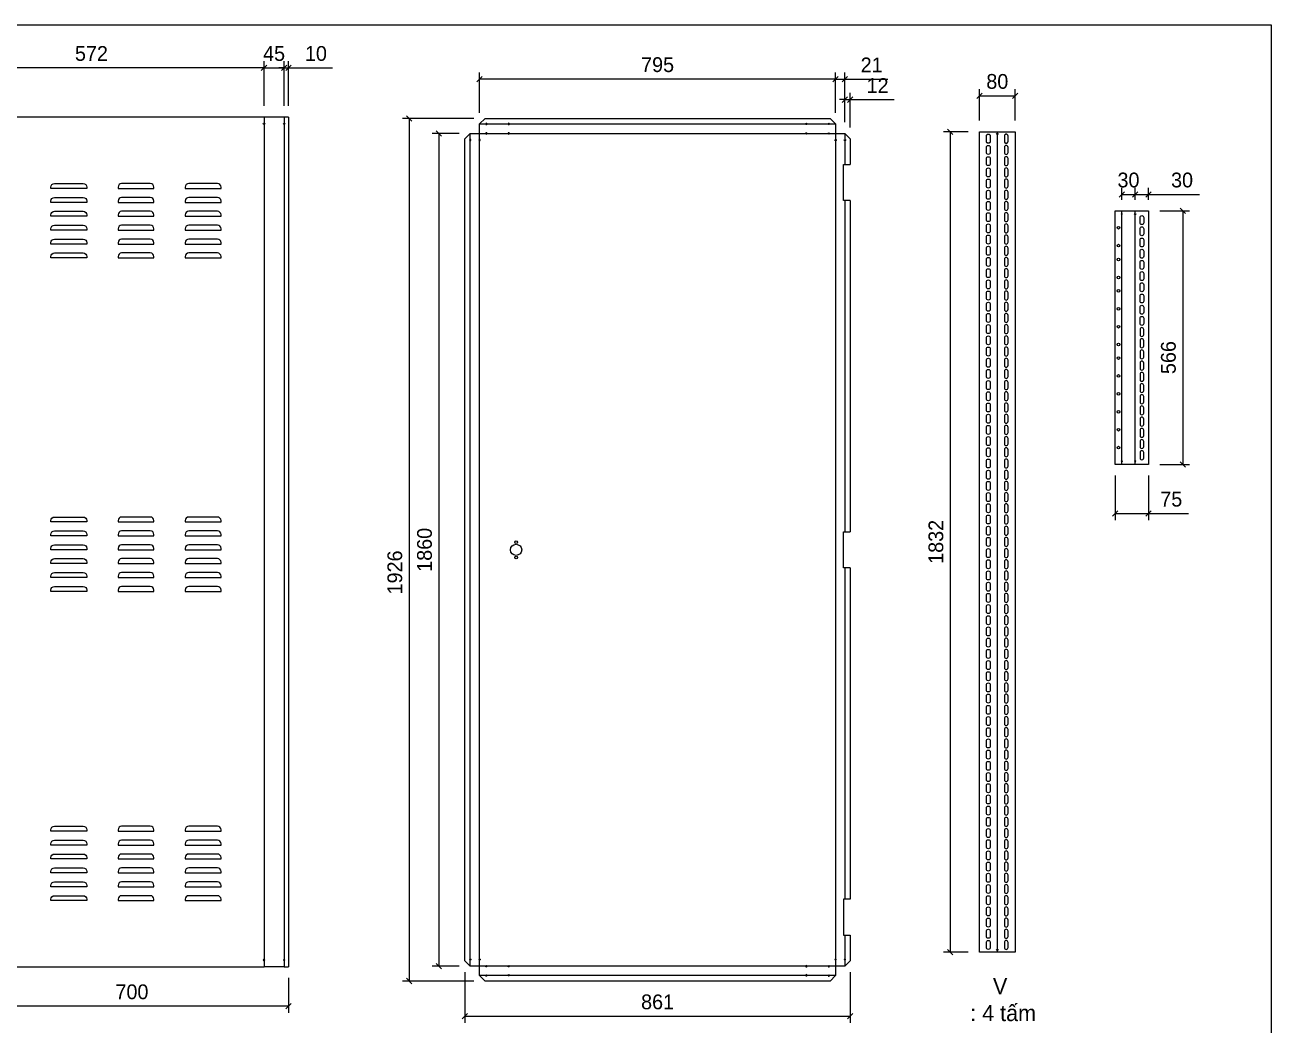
# Model space of a CAD drawing. Header units: millimetres. Extents: x 0 to 5218, y 0 to 3690.
# Drawn here: x 2434 to 5218, y 1457 to 3690 of the extents above; entities that cross this region are included whole.
import ezdxf

# ---------------------------------------------------------------- set-up
doc = ezdxf.new("R2010")
doc.units = ezdxf.units.MM
doc.layers.add('CNC', color=7, linetype='Continuous')
doc.layers.add('DIM', color=253, linetype='Continuous')
doc.styles.add('Arial', font='arial.ttf')
doc.dimstyles.new('Dim-33', dxfattribs={"dimtxt": 33, "dimasz": 12, "dimexe": 15, "dimexo": 25, "dimgap": 15, "dimtad": 1, "dimdec": 0, "dimtxsty": 'Standard', "dimblk": 'OBLIQUE', "dimcen": 10, "dimclrd": 5, "dimclre": 5, "dimclrt": 3, "dimazin": 3, "dimtfac": 1, "dimtdec": 0, "dimtmove": 0, "dimatfit": 3, "dimldrblk": 'OPEN30', "dimlwd": 9, "dimlwe": 9})

# ---------------------------------------------------------------- blocks, each defined once
blk = doc.blocks.new('f3daunguoc')
at = {"layer": 'CNC', "color": 2, "lineweight": -3}
blk.add_circle((0, 0), 1.5, dxfattribs=at)
blk = doc.blocks.new('*D13')
at = {"color": 0, "linetype": 'ByBlock', "lineweight": -2}
for p, q in [((4260.1, 3516.7), (4272.1, 3528.7)), ((4284.1, 3528.7), (4272.1, 3516.7))]:
    blk.add_line(p, q, dxfattribs=at)
at = {"layer": 'Defpoints', "color": 0, "transparency": 16777216}
for p in [(4278.1, 3522.7), (4266.1, 3447.4), (4278.1, 3435.4)]:
    blk.add_point(p, dxfattribs=at)
at = {"layer": 'DIM', "color": 5, "lineweight": 9, "transparency": 16777216}
for p, q in [((4266.1, 3472.4), (4266.1, 3537.7)), ((4278.1, 3460.4), (4278.1, 3537.7)), ((4266.1, 3522.7), (4254.1, 3522.7)), ((4266.1, 3522.7), (4278.1, 3522.7)), ((4278.1, 3522.7), (4375.9, 3522.7))]:
    blk.add_line(p, q, dxfattribs=at)
at = {"layer": 'DIM', "color": 3, "transparency": 16777216, "insert": (4339, 3554.2), "char_height": 33, "attachment_point": 5}
blk.add_mtext('12', dxfattribs=at)
blk = doc.blocks.new('_Oblique')
at = {"color": 0, "linetype": 'ByBlock', "lineweight": -2}
blk.add_line((-0.5, -0.5), (0.5, 0.5), dxfattribs=at)
blk = doc.blocks.new('_Open30')
at = {"color": 0, "linetype": 'ByBlock', "lineweight": -2}
for p, q in [((-1, 0.27), (0, 0)), ((0, 0), (-1, -0.27)), ((0, 0), (-1, 0))]:
    blk.add_line(p, q, dxfattribs=at)
blk = doc.blocks.new('*D14')
at = {"color": 0, "linetype": 'ByBlock', "lineweight": -2}
for p, q in [((4239.1, 3562.7), (4251.1, 3574.7)), ((4272.1, 3574.7), (4260.1, 3562.7))]:
    blk.add_line(p, q, dxfattribs=at)
at = {"layer": 'Defpoints', "color": 0, "transparency": 16777216}
for p in [(4266.1, 3568.7), (4245.1, 3468.4), (4266.1, 3447.4)]:
    blk.add_point(p, dxfattribs=at)
at = {"layer": 'DIM', "color": 5, "lineweight": 9, "transparency": 16777216}
for p, q in [((4245.1, 3568.7), (4233.1, 3568.7)), ((4245.1, 3493.4), (4245.1, 3583.7)), ((4245.1, 3568.7), (4266.1, 3568.7)), ((4266.1, 3472.4), (4266.1, 3583.7)), ((4266.1, 3568.7), (4361.6, 3568.7))]:
    blk.add_line(p, q, dxfattribs=at)
at = {"layer": 'DIM', "color": 3, "transparency": 16777216, "insert": (4325.8, 3600.3), "char_height": 33, "attachment_point": 5}
blk.add_mtext('21', dxfattribs=at)
blk = doc.blocks.new('*D15')
at = {"color": 0, "linetype": 'ByBlock', "lineweight": -2}
for p, q in [((3456.1, 3574.7), (3444.1, 3562.7)), ((4239.1, 3562.7), (4251.1, 3574.7))]:
    blk.add_line(p, q, dxfattribs=at)
at = {"layer": 'Defpoints', "color": 0, "transparency": 16777216}
for p in [(3450.1, 3568.7), (3450.1, 3468.4), (4245.1, 3468.4)]:
    blk.add_point(p, dxfattribs=at)
at = {"layer": 'DIM', "color": 5, "lineweight": 9, "transparency": 16777216}
for p, q in [((3450.1, 3493.4), (3450.1, 3583.7)), ((4245.1, 3568.7), (3450.1, 3568.7)), ((4245.1, 3493.4), (4245.1, 3583.7))]:
    blk.add_line(p, q, dxfattribs=at)
at = {"layer": 'DIM', "color": 3, "transparency": 16777216, "insert": (3847.6, 3600.6), "char_height": 33, "attachment_point": 5}
blk.add_mtext('795', dxfattribs=at)
blk = doc.blocks.new('*D16')
at = {"color": 0, "linetype": 'ByBlock', "lineweight": -2}
for p, q in [((3298.7, 3474.4), (3286.7, 3486.4)), ((3286.7, 1560.9), (3298.7, 1548.9))]:
    blk.add_line(p, q, dxfattribs=at)
at = {"layer": 'Defpoints', "color": 0, "transparency": 16777216}
for p in [(3462.1, 3480.4), (3292.7, 1554.9), (3462.1, 1554.9)]:
    blk.add_point(p, dxfattribs=at)
at = {"layer": 'DIM', "color": 5, "lineweight": 9, "transparency": 16777216}
for p, q in [((3437.1, 3480.4), (3277.7, 3480.4)), ((3292.7, 3480.4), (3292.7, 1554.9)), ((3437.1, 1554.9), (3277.7, 1554.9))]:
    blk.add_line(p, q, dxfattribs=at)
at = {"layer": 'DIM', "color": 3, "transparency": 16777216, "insert": (3260.8, 2467.1), "char_height": 33, "attachment_point": 5, "rotation": 90}
blk.add_mtext('1926', dxfattribs=at)
blk = doc.blocks.new('*D17')
at = {"color": 0, "linetype": 'ByBlock', "lineweight": -2}
for p, q in [((3365, 3441.4), (3353, 3453.4)), ((3353, 1593.9), (3365, 1581.9))]:
    blk.add_line(p, q, dxfattribs=at)
at = {"layer": 'Defpoints', "color": 0, "transparency": 16777216}
for p in [(3429.1, 3447.4), (3359, 1587.9), (3429.1, 1587.9)]:
    blk.add_point(p, dxfattribs=at)
at = {"layer": 'DIM', "color": 5, "lineweight": 9, "transparency": 16777216}
for p, q in [((3404.1, 3447.4), (3344, 3447.4)), ((3359, 3447.4), (3359, 1587.9)), ((3404.1, 1587.9), (3344, 1587.9))]:
    blk.add_line(p, q, dxfattribs=at)
at = {"layer": 'DIM', "color": 3, "transparency": 16777216, "insert": (3327.1, 2517.6), "char_height": 33, "attachment_point": 5, "rotation": 90}
blk.add_mtext('1860', dxfattribs=at)
blk = doc.blocks.new('*D18')
at = {"color": 0, "linetype": 'ByBlock', "lineweight": -2}
for p, q in [((3423.1, 1482.3), (3411.1, 1470.3)), ((4272.1, 1470.3), (4284.1, 1482.3))]:
    blk.add_line(p, q, dxfattribs=at)
at = {"layer": 'Defpoints', "color": 0, "transparency": 16777216}
for p in [(3417.1, 1599.9), (4278.1, 1599.9), (4278.1, 1476.3)]:
    blk.add_point(p, dxfattribs=at)
at = {"layer": 'DIM', "color": 5, "lineweight": 9, "transparency": 16777216}
for p, q in [((3417.1, 1574.9), (3417.1, 1461.3)), ((4278.1, 1574.9), (4278.1, 1461.3)), ((3417.1, 1476.3), (4278.1, 1476.3))]:
    blk.add_line(p, q, dxfattribs=at)
at = {"layer": 'DIM', "color": 3, "transparency": 16777216, "insert": (3847.6, 1508.1), "char_height": 33, "attachment_point": 5}
blk.add_mtext('861', dxfattribs=at)
blk = doc.blocks.new('*D31')
at = {"color": 0, "linetype": 'ByBlock', "lineweight": -2}
for p, q in [((2402.4, 3599.7), (2390.4, 3587.7)), ((2962.4, 3587.7), (2974.4, 3599.7))]:
    blk.add_line(p, q, dxfattribs=at)
at = {"layer": 'Defpoints', "color": 0, "transparency": 16777216}
for p in [(2396.4, 3593.7), (2396.4, 3483.9), (2968.4, 3483.9)]:
    blk.add_point(p, dxfattribs=at)
at = {"layer": 'DIM', "color": 5, "lineweight": 9, "transparency": 16777216}
for p, q in [((2396.4, 3508.9), (2396.4, 3608.7)), ((2968.4, 3593.7), (2396.4, 3593.7)), ((2968.4, 3508.9), (2968.4, 3608.7))]:
    blk.add_line(p, q, dxfattribs=at)
at = {"layer": 'DIM', "color": 3, "transparency": 16777216, "insert": (2582.9, 3625.6), "char_height": 33, "attachment_point": 5}
blk.add_mtext('572', dxfattribs=at)
blk = doc.blocks.new('*D34')
at = {"color": 0, "linetype": 'ByBlock', "lineweight": -2}
for p, q in [((2974.4, 3599.7), (2962.4, 3587.7)), ((3007.4, 3587.7), (3019.4, 3599.7))]:
    blk.add_line(p, q, dxfattribs=at)
at = {"layer": 'Defpoints', "color": 0, "transparency": 16777216}
for p in [(3013.4, 3593.7), (2968.4, 3483.9), (3013.4, 3483.9)]:
    blk.add_point(p, dxfattribs=at)
at = {"layer": 'DIM', "color": 5, "lineweight": 9, "transparency": 16777216}
for p, q in [((2968.4, 3508.9), (2968.4, 3608.7)), ((2968.4, 3593.7), (3013.4, 3593.7)), ((3013.4, 3508.9), (3013.4, 3608.7))]:
    blk.add_line(p, q, dxfattribs=at)
at = {"layer": 'DIM', "color": 3, "transparency": 16777216, "insert": (2990.9, 3625.5), "char_height": 33, "attachment_point": 5}
blk.add_mtext('45', dxfattribs=at)
blk = doc.blocks.new('*D35')
at = {"color": 0, "linetype": 'ByBlock', "lineweight": -2}
for p, q in [((3007.4, 3587.7), (3019.4, 3599.7)), ((3029.4, 3599.7), (3017.4, 3587.7))]:
    blk.add_line(p, q, dxfattribs=at)
at = {"layer": 'Defpoints', "color": 0, "transparency": 16777216}
for p in [(3023.4, 3593.7), (3013.4, 3483.9), (3023.4, 3483.9)]:
    blk.add_point(p, dxfattribs=at)
at = {"layer": 'DIM', "color": 5, "lineweight": 9, "transparency": 16777216}
for p, q in [((3013.4, 3593.7), (3001.4, 3593.7)), ((3013.4, 3508.9), (3013.4, 3608.7)), ((3013.4, 3593.7), (3023.4, 3593.7)), ((3023.4, 3508.9), (3023.4, 3608.7)), ((3023.4, 3593.7), (3121.5, 3593.7))]:
    blk.add_line(p, q, dxfattribs=at)
at = {"layer": 'DIM', "color": 3, "transparency": 16777216, "insert": (3084.4, 3625.6), "char_height": 33, "attachment_point": 5}
blk.add_mtext('10', dxfattribs=at)
blk = doc.blocks.new('*D37')
at = {"color": 0, "linetype": 'ByBlock', "lineweight": -2}
for p, q in [((2329.4, 1504.7), (2317.4, 1492.7)), ((3017.4, 1492.7), (3029.4, 1504.7))]:
    blk.add_line(p, q, dxfattribs=at)
at = {"layer": 'Defpoints', "color": 0, "ltscale": 3, "transparency": 16777216}
for p in [(2323.4, 1621.9), (3023.4, 1586.9), (2323.4, 1498.7)]:
    blk.add_point(p, dxfattribs=at)
at = {"layer": 'DIM', "color": 5, "lineweight": 9, "ltscale": 3, "transparency": 16777216}
for p, q in [((2323.4, 1596.9), (2323.4, 1483.7)), ((3023.4, 1561.9), (3023.4, 1483.7)), ((3023.4, 1498.7), (2323.4, 1498.7))]:
    blk.add_line(p, q, dxfattribs=at)
at = {"layer": 'DIM', "color": 3, "ltscale": 3, "transparency": 16777216, "insert": (2673.4, 1530.6), "char_height": 33, "attachment_point": 5}
blk.add_mtext('700', dxfattribs=at)
blk = doc.blocks.new('*D59')
at = {"color": 0, "linetype": 'ByBlock', "lineweight": -2}
for p, q in [((4572.5, 3537.4), (4560.5, 3525.4)), ((4640.5, 3525.4), (4652.5, 3537.4))]:
    blk.add_line(p, q, dxfattribs=at)
at = {"layer": 'Defpoints', "color": 0, "ltscale": 3, "transparency": 16777216}
for p in [(4646.5, 3531.4), (4566.5, 3451.1), (4646.5, 3451.1)]:
    blk.add_point(p, dxfattribs=at)
at = {"layer": 'DIM', "color": 5, "lineweight": 9, "ltscale": 3, "transparency": 16777216}
for p, q in [((4566.5, 3476.1), (4566.5, 3546.4)), ((4646.5, 3476.1), (4646.5, 3546.4)), ((4566.5, 3531.4), (4646.5, 3531.4))]:
    blk.add_line(p, q, dxfattribs=at)
at = {"layer": 'DIM', "color": 3, "ltscale": 3, "transparency": 16777216, "insert": (4606.5, 3563.2), "char_height": 33, "attachment_point": 5}
blk.add_mtext('80', dxfattribs=at)
blk = doc.blocks.new('*D60')
at = {"color": 0, "linetype": 'ByBlock', "lineweight": -2}
for p, q in [((4507.4, 3445.1), (4495.4, 3457.1)), ((4495.4, 1625.6), (4507.4, 1613.6))]:
    blk.add_line(p, q, dxfattribs=at)
at = {"layer": 'Defpoints', "color": 0, "ltscale": 3, "transparency": 16777216}
for p in [(4566.5, 3451.1), (4501.4, 1619.6), (4566.5, 1619.6)]:
    blk.add_point(p, dxfattribs=at)
at = {"layer": 'DIM', "color": 5, "lineweight": 9, "ltscale": 3, "transparency": 16777216}
for p, q in [((4541.5, 3451.1), (4486.4, 3451.1)), ((4501.4, 3451.1), (4501.4, 1619.6)), ((4541.5, 1619.6), (4486.4, 1619.6))]:
    blk.add_line(p, q, dxfattribs=at)
at = {"layer": 'DIM', "color": 3, "ltscale": 3, "transparency": 16777216, "insert": (4469.5, 2535.4), "char_height": 33, "attachment_point": 5, "rotation": 90}
blk.add_mtext('1832', dxfattribs=at)
blk = doc.blocks.new('*D61')
at = {"color": 0, "linetype": 'ByBlock', "lineweight": -2}
for p, q in [((5026.7, 3268.3), (5014.7, 3280.3)), ((5014.7, 2714.3), (5026.7, 2702.3))]:
    blk.add_line(p, q, dxfattribs=at)
at = {"layer": 'Defpoints', "color": 0, "transparency": 16777216}
for p in [(4944.5, 3274.3), (4944.5, 2708.3), (5020.7, 2708.3)]:
    blk.add_point(p, dxfattribs=at)
at = {"layer": 'DIM', "color": 5, "lineweight": 9, "transparency": 16777216}
for p, q in [((4969.5, 3274.3), (5035.7, 3274.3)), ((5020.7, 3274.3), (5020.7, 2708.3)), ((4969.5, 2708.3), (5035.7, 2708.3))]:
    blk.add_line(p, q, dxfattribs=at)
at = {"layer": 'DIM', "color": 3, "transparency": 16777216, "insert": (4988.8, 2946.8), "char_height": 33, "attachment_point": 5, "rotation": 90}
blk.add_mtext('566', dxfattribs=at)
blk = doc.blocks.new('*D62')
at = {"color": 0, "linetype": 'ByBlock', "lineweight": -2}
for p, q in [((4875.5, 2604.7), (4863.5, 2592.7)), ((4938.5, 2592.7), (4950.5, 2604.7))]:
    blk.add_line(p, q, dxfattribs=at)
at = {"layer": 'Defpoints', "color": 0, "transparency": 16777216}
for p in [(4869.5, 2708.3), (4944.5, 2708.3), (4944.5, 2598.7)]:
    blk.add_point(p, dxfattribs=at)
at = {"layer": 'DIM', "color": 5, "lineweight": 9, "transparency": 16777216}
for p, q in [((4869.5, 2683.3), (4869.5, 2583.7)), ((4944.5, 2683.3), (4944.5, 2583.7)), ((4869.5, 2598.7), (4944.5, 2598.7)), ((4944.5, 2598.7), (5033.7, 2598.7))]:
    blk.add_line(p, q, dxfattribs=at)
at = {"layer": 'DIM', "color": 3, "transparency": 16777216, "insert": (4995.1, 2630.5), "char_height": 33, "attachment_point": 5}
blk.add_mtext('75', dxfattribs=at)
blk = doc.blocks.new('*D63')
at = {"color": 0, "linetype": 'ByBlock', "lineweight": -2}
for p, q in [((4890.5, 3317.2), (4878.5, 3305.2)), ((4908.5, 3305.2), (4920.5, 3317.2))]:
    blk.add_line(p, q, dxfattribs=at)
at = {"layer": 'Defpoints', "color": 0, "transparency": 16777216}
for p in [(4914.5, 3311.2), (4884.5, 3274.3), (4914.5, 3274.3)]:
    blk.add_point(p, dxfattribs=at)
at = {"layer": 'DIM', "color": 5, "lineweight": 9, "transparency": 16777216}
for p, q in [((4884.5, 3299.3), (4884.5, 3326.2)), ((4914.5, 3299.3), (4914.5, 3326.2)), ((4884.5, 3311.2), (4914.5, 3311.2))]:
    blk.add_line(p, q, dxfattribs=at)
at = {"layer": 'DIM', "color": 3, "transparency": 16777216, "insert": (4899.5, 3343.1), "char_height": 33, "attachment_point": 5}
blk.add_mtext('30', dxfattribs=at)
blk = doc.blocks.new('*D64')
at = {"color": 0, "linetype": 'ByBlock', "lineweight": -2}
for p, q in [((4920.5, 3317.2), (4908.5, 3305.2)), ((4938.5, 3305.2), (4950.5, 3317.2))]:
    blk.add_line(p, q, dxfattribs=at)
at = {"layer": 'Defpoints', "color": 0, "transparency": 16777216}
for p in [(4944.5, 3311.2), (4914.5, 3274.3), (4944.5, 3274.3)]:
    blk.add_point(p, dxfattribs=at)
at = {"layer": 'DIM', "color": 5, "lineweight": 9, "transparency": 16777216}
for p, q in [((4914.5, 3299.3), (4914.5, 3326.2)), ((4944.5, 3299.3), (4944.5, 3326.2)), ((4914.5, 3311.2), (4944.5, 3311.2)), ((4944.5, 3311.2), (5057.8, 3311.2))]:
    blk.add_line(p, q, dxfattribs=at)
at = {"layer": 'DIM', "color": 3, "transparency": 16777216, "insert": (5019.2, 3343.1), "char_height": 33, "attachment_point": 5}
blk.add_mtext('30', dxfattribs=at)
blk = doc.blocks.new('f2dauxuoi')
at = {"layer": 'CNC', "color": 2, "lineweight": -3}
blk.add_circle((0, 0), 1, dxfattribs=at)
blk = doc.blocks.new('ovan8.5x20')
at = {"layer": 'CNC', "color": 2, "lineweight": -3}
for p, q in [((5.7, 4.2), (-5.8, 4.2)), ((-5.8, -4.2), (5.7, -4.2))]:
    blk.add_line(p, q, dxfattribs=at)
for centre, start, end in [((-5.8, 0), 90, 270), ((5.7, 0), 270, 90)]:
    blk.add_arc(centre, 4.25, start, end, dxfattribs=at)
blk = doc.blocks.new('KHUNG CHUẨN')
at = {"color": 7}
blk.add_lwpolyline([(16919.2, -26555.2), (19889.2, -26555.2), (19889.2, -28655.2), (16919.2, -28655.2)], close=True, dxfattribs=at)
at = {"color": 3, "style": 'Arial'}
for tag, p in [('#01', (17055.6, -28580.1)), ('#02', (17431.4, -28580.1)), ('#03', (18030.6, -28580.1)), ('#08', (18751.7, -28580.1)), ('#10', (19064.8, -28580.1)), ('#04', (17024.8, -28634.6)), ('#05', (17308.5, -28633)), ('#06', (17632.7, -28633.7)), ('#07', (18002, -28634.7)), ('#09', (18753.8, -28632.6)), ('#11', (19060.3, -28625.7)), ('#12', (19806.5, -28628.9))]:
    blk.add_attdef(tag, p, '', height=20, dxfattribs=at)

msp = doc.modelspace()

# ---------------------------------------------------------------- linework, layer by layer
at = {"color": 7}
for p, q in [((2968.4, 3483.9), (2968.4, 1586.9)), ((3013.4, 3483.9), (2968.4, 3483.9)), ((3013.4, 3483.9), (3013.4, 1586.9)), ((3023.4, 3483.9), (3023.4, 1586.9)), ((4606.5, 3451.1), (4606.5, 1619.6)), ((4869.5, 3274.3), (4944.5, 3274.3)), ((4869.5, 2708.3), (4869.5, 3274.3)), ((4884.5, 2708.3), (4884.5, 3274.3)), ((4914.5, 2708.3), (4914.5, 3274.3)), ((4944.5, 3274.3), (4944.5, 2708.3)), ((4944.5, 2708.3), (4869.5, 2708.3)), ((3013.4, 1586.9), (2968.4, 1586.9))]:
    msp.add_line(p, q, dxfattribs=at)
for points in [[(2968.4, 3483.9), (2396.4, 3483.9)], [(3023.4, 3483.9), (3013.4, 3483.9)], [(4278.1, 1657.4), (4278.1, 1599.9), (4266.1, 1587.9), (4245.1, 1587.9), (4245.1, 1566.9), (4233.1, 1554.9), (3462.1, 1554.9), (3450.1, 1566.9), (3450.1, 1587.9), (3429.1, 1587.9), (3417.1, 1599.9), (3417.1, 3435.4), (3429.1, 3447.4), (3450.1, 3447.4), (3450.1, 3468.4), (3462.1, 3480.4), (4233.1, 3480.4), (4245.1, 3468.4), (4245.1, 3447.4), (4266.1, 3447.4), (4278.1, 3435.4), (4278.1, 3377.9)], [(3450.1, 3468.4), (4245.1, 3468.4)], [(3429.1, 1587.9), (3429.1, 3447.4)], [(4266.1, 3447.4), (4266.1, 3377.9)], [(4266.1, 3297.9), (4266.1, 2557.6)], [(4278.1, 3297.9), (4278.1, 2557.6)], [(4266.1, 2477.6), (4266.1, 1737.4)], [(4278.1, 2477.6), (4278.1, 1737.4)], [(4266.1, 1657.4), (4266.1, 1587.9)], [(2396.4, 1586.9), (2968.4, 1586.9)], [(3013.4, 1586.9), (3023.4, 1586.9)], [(4245.1, 1566.9), (3450.1, 1566.9)]]:
    msp.add_lwpolyline(points, dxfattribs=at)
for points in [[(3450.1, 3447.4), (4245.1, 3447.4), (4245.1, 1587.9), (3450.1, 1587.9)], [(4566.5, 3451.1), (4646.5, 3451.1), (4646.5, 1619.6), (4566.5, 1619.6)]]:
    msp.add_lwpolyline(points, close=True, dxfattribs=at)
at = {"color": 2, "ltscale": 0.5}
for points in [[(4590.7, 3441.4), (4590.7, 3429.9, -1), (4582.2, 3429.9), (4582.2, 3441.4, -1)], [(4590.7, 3441.1), (4590.7, 3429.6, -1), (4582.2, 3429.6), (4582.2, 3441.1, -1)], [(4622.2, 3441.4), (4622.2, 3429.9, 1), (4630.7, 3429.9), (4630.7, 3441.4, 1)], [(4622.2, 3441.1), (4622.2, 3429.6, 1), (4630.7, 3429.6), (4630.7, 3441.1, 1)], [(4590.7, 3416.1), (4590.7, 3404.6, -1), (4582.2, 3404.6), (4582.2, 3416.1, -1)], [(4622.2, 3416.1), (4622.2, 3404.6, 1), (4630.7, 3404.6), (4630.7, 3416.1, 1)], [(4590.7, 3391.1), (4590.7, 3379.6, -1), (4582.2, 3379.6), (4582.2, 3391.1, -1)], [(4590.7, 3366.1), (4590.7, 3354.6, -1), (4582.2, 3354.6), (4582.2, 3366.1, -1)], [(4622.2, 3391.1), (4622.2, 3379.6, 1), (4630.7, 3379.6), (4630.7, 3391.1, 1)], [(4622.2, 3366.1), (4622.2, 3354.6, 1), (4630.7, 3354.6), (4630.7, 3366.1, 1)], [(4590.7, 3341.1), (4590.7, 3329.6, -1), (4582.2, 3329.6), (4582.2, 3341.1, -1)], [(4622.2, 3341.1), (4622.2, 3329.6, 1), (4630.7, 3329.6), (4630.7, 3341.1, 1)], [(4590.7, 3316.1), (4590.7, 3304.6, -1), (4582.2, 3304.6), (4582.2, 3316.1, -1)], [(4622.2, 3316.1), (4622.2, 3304.6, 1), (4630.7, 3304.6), (4630.7, 3316.1, 1)], [(4590.7, 3291.1), (4590.7, 3279.6, -1), (4582.2, 3279.6), (4582.2, 3291.1, -1)], [(4622.2, 3291.1), (4622.2, 3279.6, 1), (4630.7, 3279.6), (4630.7, 3291.1, 1)], [(4590.7, 3266.1), (4590.7, 3254.6, -1), (4582.2, 3254.6), (4582.2, 3266.1, -1)], [(4622.2, 3266.1), (4622.2, 3254.6, 1), (4630.7, 3254.6), (4630.7, 3266.1, 1)], [(4590.7, 3241.1), (4590.7, 3229.6, -1), (4582.2, 3229.6), (4582.2, 3241.1, -1)], [(4622.2, 3241.1), (4622.2, 3229.6, 1), (4630.7, 3229.6), (4630.7, 3241.1, 1)], [(4590.7, 3216.1), (4590.7, 3204.6, -1), (4582.2, 3204.6), (4582.2, 3216.1, -1)], [(4622.2, 3216.1), (4622.2, 3204.6, 1), (4630.7, 3204.6), (4630.7, 3216.1, 1)], [(4590.7, 3191.1), (4590.7, 3179.6, -1), (4582.2, 3179.6), (4582.2, 3191.1, -1)], [(4622.2, 3191.1), (4622.2, 3179.6, 1), (4630.7, 3179.6), (4630.7, 3191.1, 1)], [(4590.7, 3166.1), (4590.7, 3154.6, -1), (4582.2, 3154.6), (4582.2, 3166.1, -1)], [(4622.2, 3166.1), (4622.2, 3154.6, 1), (4630.7, 3154.6), (4630.7, 3166.1, 1)], [(4590.7, 3141.1), (4590.7, 3129.6, -1), (4582.2, 3129.6), (4582.2, 3141.1, -1)], [(4590.7, 3116.1), (4590.7, 3104.6, -1), (4582.2, 3104.6), (4582.2, 3116.1, -1)], [(4622.2, 3141.1), (4622.2, 3129.6, 1), (4630.7, 3129.6), (4630.7, 3141.1, 1)], [(4622.2, 3116.1), (4622.2, 3104.6, 1), (4630.7, 3104.6), (4630.7, 3116.1, 1)], [(4590.7, 3091.1), (4590.7, 3079.6, -1), (4582.2, 3079.6), (4582.2, 3091.1, -1)], [(4622.2, 3091.1), (4622.2, 3079.6, 1), (4630.7, 3079.6), (4630.7, 3091.1, 1)], [(4590.7, 3066.1), (4590.7, 3054.6, -1), (4582.2, 3054.6), (4582.2, 3066.1, -1)], [(4622.2, 3066.1), (4622.2, 3054.6, 1), (4630.7, 3054.6), (4630.7, 3066.1, 1)], [(4590.7, 3041.1), (4590.7, 3029.6, -1), (4582.2, 3029.6), (4582.2, 3041.1, -1)], [(4622.2, 3041.1), (4622.2, 3029.6, 1), (4630.7, 3029.6), (4630.7, 3041.1, 1)], [(4590.7, 3016.1), (4590.7, 3004.6, -1), (4582.2, 3004.6), (4582.2, 3016.1, -1)], [(4622.2, 3016.1), (4622.2, 3004.6, 1), (4630.7, 3004.6), (4630.7, 3016.1, 1)], [(4590.7, 2991.1), (4590.7, 2979.6, -1), (4582.2, 2979.6), (4582.2, 2991.1, -1)], [(4622.2, 2991.1), (4622.2, 2979.6, 1), (4630.7, 2979.6), (4630.7, 2991.1, 1)], [(4590.7, 2966.1), (4590.7, 2954.6, -1), (4582.2, 2954.6), (4582.2, 2966.1, -1)], [(4622.2, 2966.1), (4622.2, 2954.6, 1), (4630.7, 2954.6), (4630.7, 2966.1, 1)], [(4590.7, 2941.1), (4590.7, 2929.6, -1), (4582.2, 2929.6), (4582.2, 2941.1, -1)], [(4622.2, 2941.1), (4622.2, 2929.6, 1), (4630.7, 2929.6), (4630.7, 2941.1, 1)], [(4590.7, 2916.1), (4590.7, 2904.6, -1), (4582.2, 2904.6), (4582.2, 2916.1, -1)], [(4590.7, 2891.1), (4590.7, 2879.6, -1), (4582.2, 2879.6), (4582.2, 2891.1, -1)], [(4622.2, 2916.1), (4622.2, 2904.6, 1), (4630.7, 2904.6), (4630.7, 2916.1, 1)], [(4622.2, 2891.1), (4622.2, 2879.6, 1), (4630.7, 2879.6), (4630.7, 2891.1, 1)], [(4590.7, 2866.1), (4590.7, 2854.6, -1), (4582.2, 2854.6), (4582.2, 2866.1, -1)], [(4622.2, 2866.1), (4622.2, 2854.6, 1), (4630.7, 2854.6), (4630.7, 2866.1, 1)], [(4590.7, 2841.1), (4590.7, 2829.6, -1), (4582.2, 2829.6), (4582.2, 2841.1, -1)], [(4622.2, 2841.1), (4622.2, 2829.6, 1), (4630.7, 2829.6), (4630.7, 2841.1, 1)], [(4590.7, 2816.1), (4590.7, 2804.6, -1), (4582.2, 2804.6), (4582.2, 2816.1, -1)], [(4622.2, 2816.1), (4622.2, 2804.6, 1), (4630.7, 2804.6), (4630.7, 2816.1, 1)], [(4590.7, 2791.1), (4590.7, 2779.6, -1), (4582.2, 2779.6), (4582.2, 2791.1, -1)], [(4622.2, 2791.1), (4622.2, 2779.6, 1), (4630.7, 2779.6), (4630.7, 2791.1, 1)], [(4590.7, 2766.1), (4590.7, 2754.6, -1), (4582.2, 2754.6), (4582.2, 2766.1, -1)], [(4622.2, 2766.1), (4622.2, 2754.6, 1), (4630.7, 2754.6), (4630.7, 2766.1, 1)], [(4590.7, 2741.1), (4590.7, 2729.6, -1), (4582.2, 2729.6), (4582.2, 2741.1, -1)], [(4622.2, 2741.1), (4622.2, 2729.6, 1), (4630.7, 2729.6), (4630.7, 2741.1, 1)], [(4590.7, 2716.1), (4590.7, 2704.6, -1), (4582.2, 2704.6), (4582.2, 2716.1, -1)], [(4622.2, 2716.1), (4622.2, 2704.6, 1), (4630.7, 2704.6), (4630.7, 2716.1, 1)], [(4590.7, 2691.1), (4590.7, 2679.6, -1), (4582.2, 2679.6), (4582.2, 2691.1, -1)], [(4622.2, 2691.1), (4622.2, 2679.6, 1), (4630.7, 2679.6), (4630.7, 2691.1, 1)], [(4590.7, 2666.1), (4590.7, 2654.6, -1), (4582.2, 2654.6), (4582.2, 2666.1, -1)], [(4590.7, 2641.1), (4590.7, 2629.6, -1), (4582.2, 2629.6), (4582.2, 2641.1, -1)], [(4622.2, 2666.1), (4622.2, 2654.6, 1), (4630.7, 2654.6), (4630.7, 2666.1, 1)], [(4622.2, 2641.1), (4622.2, 2629.6, 1), (4630.7, 2629.6), (4630.7, 2641.1, 1)], [(4590.7, 2616.1), (4590.7, 2604.6, -1), (4582.2, 2604.6), (4582.2, 2616.1, -1)], [(4622.2, 2616.1), (4622.2, 2604.6, 1), (4630.7, 2604.6), (4630.7, 2616.1, 1)], [(4590.7, 2591.1), (4590.7, 2579.6, -1), (4582.2, 2579.6), (4582.2, 2591.1, -1)], [(4622.2, 2591.1), (4622.2, 2579.6, 1), (4630.7, 2579.6), (4630.7, 2591.1, 1)], [(4590.7, 2566.1), (4590.7, 2554.6, -1), (4582.2, 2554.6), (4582.2, 2566.1, -1)], [(4622.2, 2566.1), (4622.2, 2554.6, 1), (4630.7, 2554.6), (4630.7, 2566.1, 1)], [(4590.7, 2541.1), (4590.7, 2529.6, -1), (4582.2, 2529.6), (4582.2, 2541.1, -1)], [(4622.2, 2541.1), (4622.2, 2529.6, 1), (4630.7, 2529.6), (4630.7, 2541.1, 1)], [(4590.7, 2516.1), (4590.7, 2504.6, -1), (4582.2, 2504.6), (4582.2, 2516.1, -1)], [(4622.2, 2516.1), (4622.2, 2504.6, 1), (4630.7, 2504.6), (4630.7, 2516.1, 1)], [(4590.7, 2491.1), (4590.7, 2479.6, -1), (4582.2, 2479.6), (4582.2, 2491.1, -1)], [(4622.2, 2491.1), (4622.2, 2479.6, 1), (4630.7, 2479.6), (4630.7, 2491.1, 1)], [(4590.7, 2466.1), (4590.7, 2454.6, -1), (4582.2, 2454.6), (4582.2, 2466.1, -1)], [(4622.2, 2466.1), (4622.2, 2454.6, 1), (4630.7, 2454.6), (4630.7, 2466.1, 1)], [(4590.7, 2441.1), (4590.7, 2429.6, -1), (4582.2, 2429.6), (4582.2, 2441.1, -1)], [(4622.2, 2441.1), (4622.2, 2429.6, 1), (4630.7, 2429.6), (4630.7, 2441.1, 1)], [(4590.7, 2416.1), (4590.7, 2404.6, -1), (4582.2, 2404.6), (4582.2, 2416.1, -1)], [(4590.7, 2391.1), (4590.7, 2379.6, -1), (4582.2, 2379.6), (4582.2, 2391.1, -1)], [(4622.2, 2416.1), (4622.2, 2404.6, 1), (4630.7, 2404.6), (4630.7, 2416.1, 1)], [(4622.2, 2391.1), (4622.2, 2379.6, 1), (4630.7, 2379.6), (4630.7, 2391.1, 1)], [(4590.7, 2366.1), (4590.7, 2354.6, -1), (4582.2, 2354.6), (4582.2, 2366.1, -1)], [(4622.2, 2366.1), (4622.2, 2354.6, 1), (4630.7, 2354.6), (4630.7, 2366.1, 1)], [(4590.7, 2341.1), (4590.7, 2329.6, -1), (4582.2, 2329.6), (4582.2, 2341.1, -1)], [(4622.2, 2341.1), (4622.2, 2329.6, 1), (4630.7, 2329.6), (4630.7, 2341.1, 1)], [(4590.7, 2316.1), (4590.7, 2304.6, -1), (4582.2, 2304.6), (4582.2, 2316.1, -1)], [(4622.2, 2316.1), (4622.2, 2304.6, 1), (4630.7, 2304.6), (4630.7, 2316.1, 1)], [(4590.7, 2291.1), (4590.7, 2279.6, -1), (4582.2, 2279.6), (4582.2, 2291.1, -1)], [(4622.2, 2291.1), (4622.2, 2279.6, 1), (4630.7, 2279.6), (4630.7, 2291.1, 1)], [(4590.7, 2266.1), (4590.7, 2254.6, -1), (4582.2, 2254.6), (4582.2, 2266.1, -1)], [(4622.2, 2266.1), (4622.2, 2254.6, 1), (4630.7, 2254.6), (4630.7, 2266.1, 1)], [(4590.7, 2241.1), (4590.7, 2229.6, -1), (4582.2, 2229.6), (4582.2, 2241.1, -1)], [(4622.2, 2241.1), (4622.2, 2229.6, 1), (4630.7, 2229.6), (4630.7, 2241.1, 1)], [(4590.7, 2216.1), (4590.7, 2204.6, -1), (4582.2, 2204.6), (4582.2, 2216.1, -1)], [(4622.2, 2216.1), (4622.2, 2204.6, 1), (4630.7, 2204.6), (4630.7, 2216.1, 1)], [(4590.7, 2191.1), (4590.7, 2179.6, -1), (4582.2, 2179.6), (4582.2, 2191.1, -1)], [(4622.2, 2191.1), (4622.2, 2179.6, 1), (4630.7, 2179.6), (4630.7, 2191.1, 1)], [(4590.7, 2166.1), (4590.7, 2154.6, -1), (4582.2, 2154.6), (4582.2, 2166.1, -1)], [(4590.7, 2141.1), (4590.7, 2129.6, -1), (4582.2, 2129.6), (4582.2, 2141.1, -1)], [(4622.2, 2166.1), (4622.2, 2154.6, 1), (4630.7, 2154.6), (4630.7, 2166.1, 1)], [(4622.2, 2141.1), (4622.2, 2129.6, 1), (4630.7, 2129.6), (4630.7, 2141.1, 1)], [(4590.7, 2116.1), (4590.7, 2104.6, -1), (4582.2, 2104.6), (4582.2, 2116.1, -1)], [(4622.2, 2116.1), (4622.2, 2104.6, 1), (4630.7, 2104.6), (4630.7, 2116.1, 1)], [(4590.7, 2091.1), (4590.7, 2079.6, -1), (4582.2, 2079.6), (4582.2, 2091.1, -1)], [(4622.2, 2091.1), (4622.2, 2079.6, 1), (4630.7, 2079.6), (4630.7, 2091.1, 1)], [(4590.7, 2066.1), (4590.7, 2054.6, -1), (4582.2, 2054.6), (4582.2, 2066.1, -1)], [(4622.2, 2066.1), (4622.2, 2054.6, 1), (4630.7, 2054.6), (4630.7, 2066.1, 1)], [(4590.7, 2041.1), (4590.7, 2029.6, -1), (4582.2, 2029.6), (4582.2, 2041.1, -1)], [(4622.2, 2041.1), (4622.2, 2029.6, 1), (4630.7, 2029.6), (4630.7, 2041.1, 1)], [(4590.7, 2016.1), (4590.7, 2004.6, -1), (4582.2, 2004.6), (4582.2, 2016.1, -1)], [(4622.2, 2016.1), (4622.2, 2004.6, 1), (4630.7, 2004.6), (4630.7, 2016.1, 1)], [(4590.7, 1991.1), (4590.7, 1979.6, -1), (4582.2, 1979.6), (4582.2, 1991.1, -1)], [(4622.2, 1991.1), (4622.2, 1979.6, 1), (4630.7, 1979.6), (4630.7, 1991.1, 1)], [(4590.7, 1966.1), (4590.7, 1954.6, -1), (4582.2, 1954.6), (4582.2, 1966.1, -1)], [(4622.2, 1966.1), (4622.2, 1954.6, 1), (4630.7, 1954.6), (4630.7, 1966.1, 1)], [(4590.7, 1941.1), (4590.7, 1929.6, -1), (4582.2, 1929.6), (4582.2, 1941.1, -1)], [(4622.2, 1941.1), (4622.2, 1929.6, 1), (4630.7, 1929.6), (4630.7, 1941.1, 1)], [(4590.7, 1916.1), (4590.7, 1904.6, -1), (4582.2, 1904.6), (4582.2, 1916.1, -1)], [(4590.7, 1891.1), (4590.7, 1879.6, -1), (4582.2, 1879.6), (4582.2, 1891.1, -1)], [(4622.2, 1916.1), (4622.2, 1904.6, 1), (4630.7, 1904.6), (4630.7, 1916.1, 1)], [(4622.2, 1891.1), (4622.2, 1879.6, 1), (4630.7, 1879.6), (4630.7, 1891.1, 1)], [(4590.7, 1866.1), (4590.7, 1854.6, -1), (4582.2, 1854.6), (4582.2, 1866.1, -1)], [(4622.2, 1866.1), (4622.2, 1854.6, 1), (4630.7, 1854.6), (4630.7, 1866.1, 1)], [(4590.7, 1841.1), (4590.7, 1829.6, -1), (4582.2, 1829.6), (4582.2, 1841.1, -1)], [(4622.2, 1841.1), (4622.2, 1829.6, 1), (4630.7, 1829.6), (4630.7, 1841.1, 1)], [(4590.7, 1816.1), (4590.7, 1804.6, -1), (4582.2, 1804.6), (4582.2, 1816.1, -1)], [(4622.2, 1816.1), (4622.2, 1804.6, 1), (4630.7, 1804.6), (4630.7, 1816.1, 1)], [(4590.7, 1791.1), (4590.7, 1779.6, -1), (4582.2, 1779.6), (4582.2, 1791.1, -1)], [(4622.2, 1791.1), (4622.2, 1779.6, 1), (4630.7, 1779.6), (4630.7, 1791.1, 1)], [(4590.7, 1766.1), (4590.7, 1754.6, -1), (4582.2, 1754.6), (4582.2, 1766.1, -1)], [(4622.2, 1766.1), (4622.2, 1754.6, 1), (4630.7, 1754.6), (4630.7, 1766.1, 1)], [(4590.7, 1741.1), (4590.7, 1729.6, -1), (4582.2, 1729.6), (4582.2, 1741.1, -1)], [(4622.2, 1741.1), (4622.2, 1729.6, 1), (4630.7, 1729.6), (4630.7, 1741.1, 1)], [(4590.7, 1716.1), (4590.7, 1704.6, -1), (4582.2, 1704.6), (4582.2, 1716.1, -1)], [(4622.2, 1716.1), (4622.2, 1704.6, 1), (4630.7, 1704.6), (4630.7, 1716.1, 1)], [(4590.7, 1691.1), (4590.7, 1679.6, -1), (4582.2, 1679.6), (4582.2, 1691.1, -1)], [(4590.7, 1666.1), (4590.7, 1654.6, -1), (4582.2, 1654.6), (4582.2, 1666.1, -1)], [(4622.2, 1691.1), (4622.2, 1679.6, 1), (4630.7, 1679.6), (4630.7, 1691.1, 1)], [(4622.2, 1666.1), (4622.2, 1654.6, 1), (4630.7, 1654.6), (4630.7, 1666.1, 1)], [(4590.7, 1641.1), (4590.7, 1629.6, -1), (4582.2, 1629.6), (4582.2, 1641.1, -1)], [(4622.2, 1641.1), (4622.2, 1629.6, 1), (4630.7, 1629.6), (4630.7, 1641.1, 1)]]:
    msp.add_lwpolyline(points, format="xyb", close=True, dxfattribs=at)
at = {"color": 2}
for points in [[(4278.1, 3297.9), (4263.1, 3297.9), (4263.1, 3377.9), (4278.1, 3377.9)], [(4278.1, 2477.6), (4263.1, 2477.6), (4263.1, 2557.6), (4278.1, 2557.6)], [(4278.1, 1737.4), (4263.1, 1737.4), (4263.1, 1657.4), (4278.1, 1657.4)]]:
    msp.add_lwpolyline(points, dxfattribs=at)
for points in [[(2500.4, 3335.4), (2564.4, 3335.4, -0.414214), (2572.4, 3327.4), (2572.4, 3324.4), (2492.4, 3324.4), (2492.4, 3327.4, -0.414214)], [(2714.4, 3335.4), (2650.4, 3335.4, 0.414214), (2642.4, 3327.4), (2642.4, 3324.4), (2722.4, 3324.4), (2722.4, 3327.4, 0.414214)], [(2864.4, 3335.4), (2800.4, 3335.4, 0.414214), (2792.4, 3327.4), (2792.4, 3324.4), (2872.4, 3324.4), (2872.4, 3327.4, 0.414214)], [(2500.4, 3304.4), (2564.4, 3304.4, -0.414214), (2572.4, 3296.4), (2572.4, 3293.4), (2492.4, 3293.4), (2492.4, 3296.4, -0.414214)], [(2714.4, 3304.4), (2650.4, 3304.4, 0.414214), (2642.4, 3296.4), (2642.4, 3293.4), (2722.4, 3293.4), (2722.4, 3296.4, 0.414214)], [(2864.4, 3304.4), (2800.4, 3304.4, 0.414214), (2792.4, 3296.4), (2792.4, 3293.4), (2872.4, 3293.4), (2872.4, 3296.4, 0.414214)], [(2500.4, 3273.4), (2564.4, 3273.4, -0.414214), (2572.4, 3265.4), (2572.4, 3262.4), (2492.4, 3262.4), (2492.4, 3265.4, -0.414214)], [(2714.4, 3273.4), (2650.4, 3273.4, 0.414214), (2642.4, 3265.4), (2642.4, 3262.4), (2722.4, 3262.4), (2722.4, 3265.4, 0.414214)], [(2864.4, 3273.4), (2800.4, 3273.4, 0.414214), (2792.4, 3265.4), (2792.4, 3262.4), (2872.4, 3262.4), (2872.4, 3265.4, 0.414214)], [(2500.4, 3242.4), (2564.4, 3242.4, -0.414214), (2572.4, 3234.4), (2572.4, 3231.4), (2492.4, 3231.4), (2492.4, 3234.4, -0.414214)], [(2714.4, 3242.4), (2650.4, 3242.4, 0.414214), (2642.4, 3234.4), (2642.4, 3231.4), (2722.4, 3231.4), (2722.4, 3234.4, 0.414214)], [(2864.4, 3242.4), (2800.4, 3242.4, 0.414214), (2792.4, 3234.4), (2792.4, 3231.4), (2872.4, 3231.4), (2872.4, 3234.4, 0.414214)], [(2500.4, 3211.4), (2564.4, 3211.4, -0.414214), (2572.4, 3203.4), (2572.4, 3200.4), (2492.4, 3200.4), (2492.4, 3203.4, -0.414214)], [(2714.4, 3211.4), (2650.4, 3211.4, 0.414214), (2642.4, 3203.4), (2642.4, 3200.4), (2722.4, 3200.4), (2722.4, 3203.4, 0.414214)], [(2864.4, 3211.4), (2800.4, 3211.4, 0.414214), (2792.4, 3203.4), (2792.4, 3200.4), (2872.4, 3200.4), (2872.4, 3203.4, 0.414214)], [(2500.4, 3180.4), (2564.4, 3180.4, -0.414214), (2572.4, 3172.4), (2572.4, 3169.4), (2492.4, 3169.4), (2492.4, 3172.4, -0.414214)], [(2714.4, 3180.4), (2650.4, 3180.4, 0.414214), (2642.4, 3172.4), (2642.4, 3169.4), (2722.4, 3169.4), (2722.4, 3172.4, 0.414214)], [(2864.4, 3180.4), (2800.4, 3180.4, 0.414214), (2792.4, 3172.4), (2792.4, 3169.4), (2872.4, 3169.4), (2872.4, 3172.4, 0.414214)], [(2500.4, 2590.9), (2564.4, 2590.9, -0.414214), (2572.4, 2582.9), (2572.4, 2579.9), (2492.4, 2579.9), (2492.4, 2582.9, -0.414214)], [(2714.4, 2590.9), (2650.4, 2590.9, 0.414214), (2642.4, 2582.9), (2642.4, 2579.9), (2722.4, 2579.9), (2722.4, 2582.9, 0.414214)], [(2864.4, 2590.9), (2800.4, 2590.9, 0.414214), (2792.4, 2582.9), (2792.4, 2579.9), (2872.4, 2579.9), (2872.4, 2582.9, 0.414214)], [(2500.4, 2559.9), (2564.4, 2559.9, -0.414214), (2572.4, 2551.9), (2572.4, 2548.9), (2492.4, 2548.9), (2492.4, 2551.9, -0.414214)], [(2714.4, 2559.9), (2650.4, 2559.9, 0.414214), (2642.4, 2551.9), (2642.4, 2548.9), (2722.4, 2548.9), (2722.4, 2551.9, 0.414214)], [(2864.4, 2559.9), (2800.4, 2559.9, 0.414214), (2792.4, 2551.9), (2792.4, 2548.9), (2872.4, 2548.9), (2872.4, 2551.9, 0.414214)], [(2500.4, 2528.9), (2564.4, 2528.9, -0.414214), (2572.4, 2520.9), (2572.4, 2517.9), (2492.4, 2517.9), (2492.4, 2520.9, -0.414214)], [(2714.4, 2528.9), (2650.4, 2528.9, 0.414214), (2642.4, 2520.9), (2642.4, 2517.9), (2722.4, 2517.9), (2722.4, 2520.9, 0.414214)], [(2864.4, 2528.9), (2800.4, 2528.9, 0.414214), (2792.4, 2520.9), (2792.4, 2517.9), (2872.4, 2517.9), (2872.4, 2520.9, 0.414214)], [(2500.4, 2497.9), (2564.4, 2497.9, -0.414214), (2572.4, 2489.9), (2572.4, 2486.9), (2492.4, 2486.9), (2492.4, 2489.9, -0.414214)], [(2714.4, 2497.9), (2650.4, 2497.9, 0.414214), (2642.4, 2489.9), (2642.4, 2486.9), (2722.4, 2486.9), (2722.4, 2489.9, 0.414214)], [(2864.4, 2497.9), (2800.4, 2497.9, 0.414214), (2792.4, 2489.9), (2792.4, 2486.9), (2872.4, 2486.9), (2872.4, 2489.9, 0.414214)], [(2500.4, 2466.9), (2564.4, 2466.9, -0.414214), (2572.4, 2458.9), (2572.4, 2455.9), (2492.4, 2455.9), (2492.4, 2458.9, -0.414214)], [(2714.4, 2466.9), (2650.4, 2466.9, 0.414214), (2642.4, 2458.9), (2642.4, 2455.9), (2722.4, 2455.9), (2722.4, 2458.9, 0.414214)], [(2864.4, 2466.9), (2800.4, 2466.9, 0.414214), (2792.4, 2458.9), (2792.4, 2455.9), (2872.4, 2455.9), (2872.4, 2458.9, 0.414214)], [(2500.4, 2435.9), (2564.4, 2435.9, -0.414214), (2572.4, 2427.9), (2572.4, 2424.9), (2492.4, 2424.9), (2492.4, 2427.9, -0.414214)], [(2714.4, 2435.9), (2650.4, 2435.9, 0.414214), (2642.4, 2427.9), (2642.4, 2424.9), (2722.4, 2424.9), (2722.4, 2427.9, 0.414214)], [(2864.4, 2435.9), (2800.4, 2435.9, 0.414214), (2792.4, 2427.9), (2792.4, 2424.9), (2872.4, 2424.9), (2872.4, 2427.9, 0.414214)], [(2500.4, 1900.4), (2564.4, 1900.4, -0.414214), (2572.4, 1892.4), (2572.4, 1889.4), (2492.4, 1889.4), (2492.4, 1892.4, -0.414214)], [(2714.4, 1900.4), (2650.4, 1900.4, 0.414214), (2642.4, 1892.4), (2642.4, 1889.4), (2722.4, 1889.4), (2722.4, 1892.4, 0.414214)], [(2864.4, 1900.4), (2800.4, 1900.4, 0.414214), (2792.4, 1892.4), (2792.4, 1889.4), (2872.4, 1889.4), (2872.4, 1892.4, 0.414214)], [(2500.4, 1869.4), (2564.4, 1869.4, -0.414214), (2572.4, 1861.4), (2572.4, 1858.4), (2492.4, 1858.4), (2492.4, 1861.4, -0.414214)], [(2714.4, 1869.4), (2650.4, 1869.4, 0.414214), (2642.4, 1861.4), (2642.4, 1858.4), (2722.4, 1858.4), (2722.4, 1861.4, 0.414214)], [(2864.4, 1869.4), (2800.4, 1869.4, 0.414214), (2792.4, 1861.4), (2792.4, 1858.4), (2872.4, 1858.4), (2872.4, 1861.4, 0.414214)], [(2500.4, 1838.4), (2564.4, 1838.4, -0.414214), (2572.4, 1830.4), (2572.4, 1827.4), (2492.4, 1827.4), (2492.4, 1830.4, -0.414214)], [(2714.4, 1838.4), (2650.4, 1838.4, 0.414214), (2642.4, 1830.4), (2642.4, 1827.4), (2722.4, 1827.4), (2722.4, 1830.4, 0.414214)], [(2864.4, 1838.4), (2800.4, 1838.4, 0.414214), (2792.4, 1830.4), (2792.4, 1827.4), (2872.4, 1827.4), (2872.4, 1830.4, 0.414214)], [(2500.4, 1807.4), (2564.4, 1807.4, -0.414214), (2572.4, 1799.4), (2572.4, 1796.4), (2492.4, 1796.4), (2492.4, 1799.4, -0.414214)], [(2714.4, 1807.4), (2650.4, 1807.4, 0.414214), (2642.4, 1799.4), (2642.4, 1796.4), (2722.4, 1796.4), (2722.4, 1799.4, 0.414214)], [(2864.4, 1807.4), (2800.4, 1807.4, 0.414214), (2792.4, 1799.4), (2792.4, 1796.4), (2872.4, 1796.4), (2872.4, 1799.4, 0.414214)], [(2500.4, 1776.4), (2564.4, 1776.4, -0.414214), (2572.4, 1768.4), (2572.4, 1765.4), (2492.4, 1765.4), (2492.4, 1768.4, -0.414214)], [(2714.4, 1776.4), (2650.4, 1776.4, 0.414214), (2642.4, 1768.4), (2642.4, 1765.4), (2722.4, 1765.4), (2722.4, 1768.4, 0.414214)], [(2864.4, 1776.4), (2800.4, 1776.4, 0.414214), (2792.4, 1768.4), (2792.4, 1765.4), (2872.4, 1765.4), (2872.4, 1768.4, 0.414214)], [(2500.4, 1745.4), (2564.4, 1745.4, -0.414214), (2572.4, 1737.4), (2572.4, 1734.4), (2492.4, 1734.4), (2492.4, 1737.4, -0.414214)], [(2714.4, 1745.4), (2650.4, 1745.4, 0.414214), (2642.4, 1737.4), (2642.4, 1734.4), (2722.4, 1734.4), (2722.4, 1737.4, 0.414214)], [(2864.4, 1745.4), (2800.4, 1745.4, 0.414214), (2792.4, 1737.4), (2792.4, 1734.4), (2872.4, 1734.4), (2872.4, 1737.4, 0.414214)]]:
    msp.add_lwpolyline(points, format="xyb", close=True, dxfattribs=at)
at = {"color": 2, "ltscale": 3}
for centre in [(4606.5, 3446.1), (4606.5, 1624.6)]:
    msp.add_circle(centre, 1.5, dxfattribs=at)
at = {"color": 2}
for centre, radius in [((4877, 3236.8), 3), ((4877, 3196.8), 3), ((4877, 3165.8), 3), ((4877, 3125.8), 3), ((4877, 3095.8), 3), ((4877, 3055.8), 3), ((4877, 3015.8), 3), ((4877, 2975.8), 3), ((4877, 2945.8), 3), ((4877, 2905.8), 3), ((4877, 2865.8), 3), ((4877, 2825.8), 3), ((4877, 2785.8), 3), ((4877, 2745.8), 3), ((3531.6, 2534.6), 3), ((3531.6, 2517.6), 12.5), ((3531.6, 2500.6), 3)]:
    msp.add_circle(centre, radius, dxfattribs=at)

# ---------------------------------------------------------------- block references
at = {"color": 3, "xscale": 1.756919999987985, "yscale": 1.756919999987985, "zscale": 1.756919999987985}
msp.add_blockref('KHUNG CHUẨN', (-29725.8, 50344.8), dxfattribs=at)
at = {"lineweight": -3}
for name, p, rotation in [('f3daunguoc', (2968.4, 3468.9), 180), ('f3daunguoc', (3013.4, 3468.9), 180), ('f3daunguoc', (4180.1, 3468.4), 180), ('f3daunguoc', (4230.1, 3468.4), 180), ('f3daunguoc', (4180.1, 3447.4), 180), ('f3daunguoc', (4230.1, 3447.4), 180), ('f3daunguoc', (4245.1, 3432.4), 180), ('f3daunguoc', (4266.1, 3432.4), 180), ('f3daunguoc', (4914.5, 3267.3), 270), ('f2dauxuoi', (4884.5, 2715.3), 180)]:
    msp.add_blockref(name, p, dxfattribs=dict(at, rotation=rotation))
at = {"lineweight": -3, "xscale": -1}
for p, rotation in [((3465.1, 3468.4), 180), ((3515.1, 3468.4), 180), ((3429.1, 3432.4), 180), ((3450.1, 3432.4), 180), ((3465.1, 3447.4), 180), ((3515.1, 3447.4), 180), ((4914.5, 2715.3), 270)]:
    msp.add_blockref('f3daunguoc', p, dxfattribs=dict(at, rotation=rotation))
for name, p in [('f2dauxuoi', (4884.5, 3267.3)), ('f3daunguoc', (2968.4, 1601.9)), ('f3daunguoc', (3013.4, 1601.9)), ('f3daunguoc', (4180.1, 1587.9)), ('f3daunguoc', (4230.1, 1587.9)), ('f3daunguoc', (4245.1, 1602.9)), ('f3daunguoc', (4266.1, 1602.9)), ('f3daunguoc', (4180.1, 1567.9)), ('f3daunguoc', (4230.1, 1566.9))]:
    msp.add_blockref(name, p, dxfattribs=at)
at = {"lineweight": -3}
for p in [(3429.1, 1602.9), (3450.1, 1602.9), (3465.1, 1587.9), (3515.1, 1587.9), (3465.1, 1566.9), (3515.1, 1567.9)]:
    msp.add_blockref('f3daunguoc', p, dxfattribs=at)
at = {"layer": 'CNC', "lineweight": -3, "xscale": -1, "rotation": 270}
for p in [(4929.5, 3253.8), (4929.5, 3228.8), (4929.5, 3203.8), (4929.5, 3178.8), (4929.5, 3153.8), (4929.5, 3128.8), (4929.5, 3103.8), (4929.5, 3078.8), (4929.5, 3053.8), (4929.5, 3028.8)]:
    msp.add_blockref('ovan8.5x20', p, dxfattribs=at)
at = {"layer": 'CNC', "lineweight": -3, "rotation": 270}
for p in [(4929.5, 3003.8), (4929.5, 2978.8), (4929.5, 2953.8), (4929.5, 2928.8), (4929.5, 2903.8), (4929.5, 2878.8), (4929.5, 2853.8), (4929.5, 2828.8), (4929.5, 2803.8), (4929.5, 2778.8), (4929.5, 2753.8), (4929.5, 2728.8)]:
    msp.add_blockref('ovan8.5x20', p, dxfattribs=at)

# ---------------------------------------------------------------- texts
at = {"color": 2, "insert": (4612.8, 1513.1), "char_height": 36, "width": 775, "attachment_point": 5}
msp.add_mtext('V\\P : 4 tấm', dxfattribs=at)

# ---------------------------------------------------------------- dimensions: what is measured, and where the dimension line sits
at = {"layer": 'DIM', "color": 7}
for base, p1, p2, angle, picture, middle in [((2396.4, 3593.7), (2968.4, 3483.9), (2396.4, 3483.9), 180, '*D31', (2582.9, 3593.7)), ((3013.4, 3593.7), (2968.4, 3483.9), (3013.4, 3483.9), 180, '*D34', (2990.9, 3593.7)), ((3023.4, 3593.7), (3013.4, 3483.9), (3023.4, 3483.9), 180, '*D35', (3084.4, 3593.7)), ((5020.7, 2708.3), (4944.5, 3274.3), (4944.5, 2708.3), 90, '*D61', (5020.7, 2946.8))]:
    dim = msp.add_linear_dim(base=base, p1=p1, p2=p2, angle=angle, dimstyle='Dim-33', dxfattribs=at)
    dim.commit()
    dim.dimension.update_dxf_attribs({"geometry": picture, "text_midpoint": middle, "dimtype": 160})
at = {"layer": 'DIM'}
for base, p1, p2, picture, middle in [((3450.1, 3568.7), (4245.1, 3468.4), (3450.1, 3468.4), '*D15', (3847.6, 3600.6)), ((4266.1, 3568.7), (4245.1, 3468.4), (4266.1, 3447.4), '*D14', (4325.8, 3600.3)), ((4278.1, 3522.7), (4266.1, 3447.4), (4278.1, 3435.4), '*D13', (4339, 3554.2)), ((4278.1, 1476.3), (3417.1, 1599.9), (4278.1, 1599.9), '*D18', (3847.6, 1508.1))]:
    dim = msp.add_linear_dim(base=base, p1=p1, p2=p2, dimstyle='Dim-33', dxfattribs=at)
    dim.commit()
    dim.dimension.update_dxf_attribs({"geometry": picture, "text_midpoint": middle})
at = {"layer": 'DIM', "ltscale": 3}
dim = msp.add_linear_dim(base=(4646.5, 3531.4), p1=(4566.5, 3451.1), p2=(4646.5, 3451.1), dimstyle='Dim-33', dxfattribs=at)
dim.commit()
dim.dimension.update_dxf_attribs({"geometry": '*D59', "text_midpoint": (4606.5, 3563.2)})
at = {"layer": 'DIM'}
dim = msp.add_linear_dim(base=(3292.6835815, 1554.8913268), p1=(3462.092437, 3480.3913268), p2=(3462.092437, 1554.8913268), angle=90, dimstyle='Dim-33', dxfattribs=at)
dim.commit()
dim.dimension.update_dxf_attribs({"geometry": '*D16', "text_midpoint": (3292.6835815, 2467.1285996), "dimtype": 160})
dim = msp.add_linear_dim(base=(3358.9877363, 1587.8913268), p1=(3429.092437, 3447.3913268), p2=(3429.092437, 1587.8913268), angle=90, dimstyle='Dim-33', dxfattribs=at)
dim.commit()
dim.dimension.update_dxf_attribs({"geometry": '*D17', "text_midpoint": (3327.1388277, 2517.6413268)})
at = {"layer": 'DIM', "ltscale": 3}
for base, p1, p2, angle, picture, middle in [((4501.3605648, 1619.6413268), (4566.4887734, 3451.1413268), (4566.4887734, 1619.6413268), 90, '*D60', (4469.5004011, 2535.3913268)), ((2323.4, 1498.7), (3023.4, 1586.9), (2323.4, 1621.9), 180, '*D37', (2673.4, 1530.6))]:
    dim = msp.add_linear_dim(base=base, p1=p1, p2=p2, angle=angle, dimstyle='Dim-33', dxfattribs=at)
    dim.commit()
    dim.dimension.update_dxf_attribs({"geometry": picture, "text_midpoint": middle})
at = {"layer": 'DIM', "color": 7}
for base, p1, p2, picture, middle in [((4914.5, 3311.2), (4884.5, 3274.3), (4914.5, 3274.3), '*D63', (4899.5, 3311.2)), ((4944.5, 3311.2), (4914.5, 3274.3), (4944.5, 3274.3), '*D64', (5019.2, 3311.2))]:
    dim = msp.add_linear_dim(base=base, p1=p1, p2=p2, dimstyle='Dim-33', dxfattribs=at)
    dim.commit()
    dim.dimension.update_dxf_attribs({"geometry": picture, "text_midpoint": middle, "dimtype": 160})
dim = msp.add_linear_dim(base=(4944.5, 2598.7), p1=(4869.5, 2708.3), p2=(4944.5, 2708.3), dimstyle='Dim-33', dxfattribs=at)
dim.commit()
dim.dimension.update_dxf_attribs({"geometry": '*D62', "text_midpoint": (4995.1, 2630.5)})

doc.saveas('drawing.dxf')
